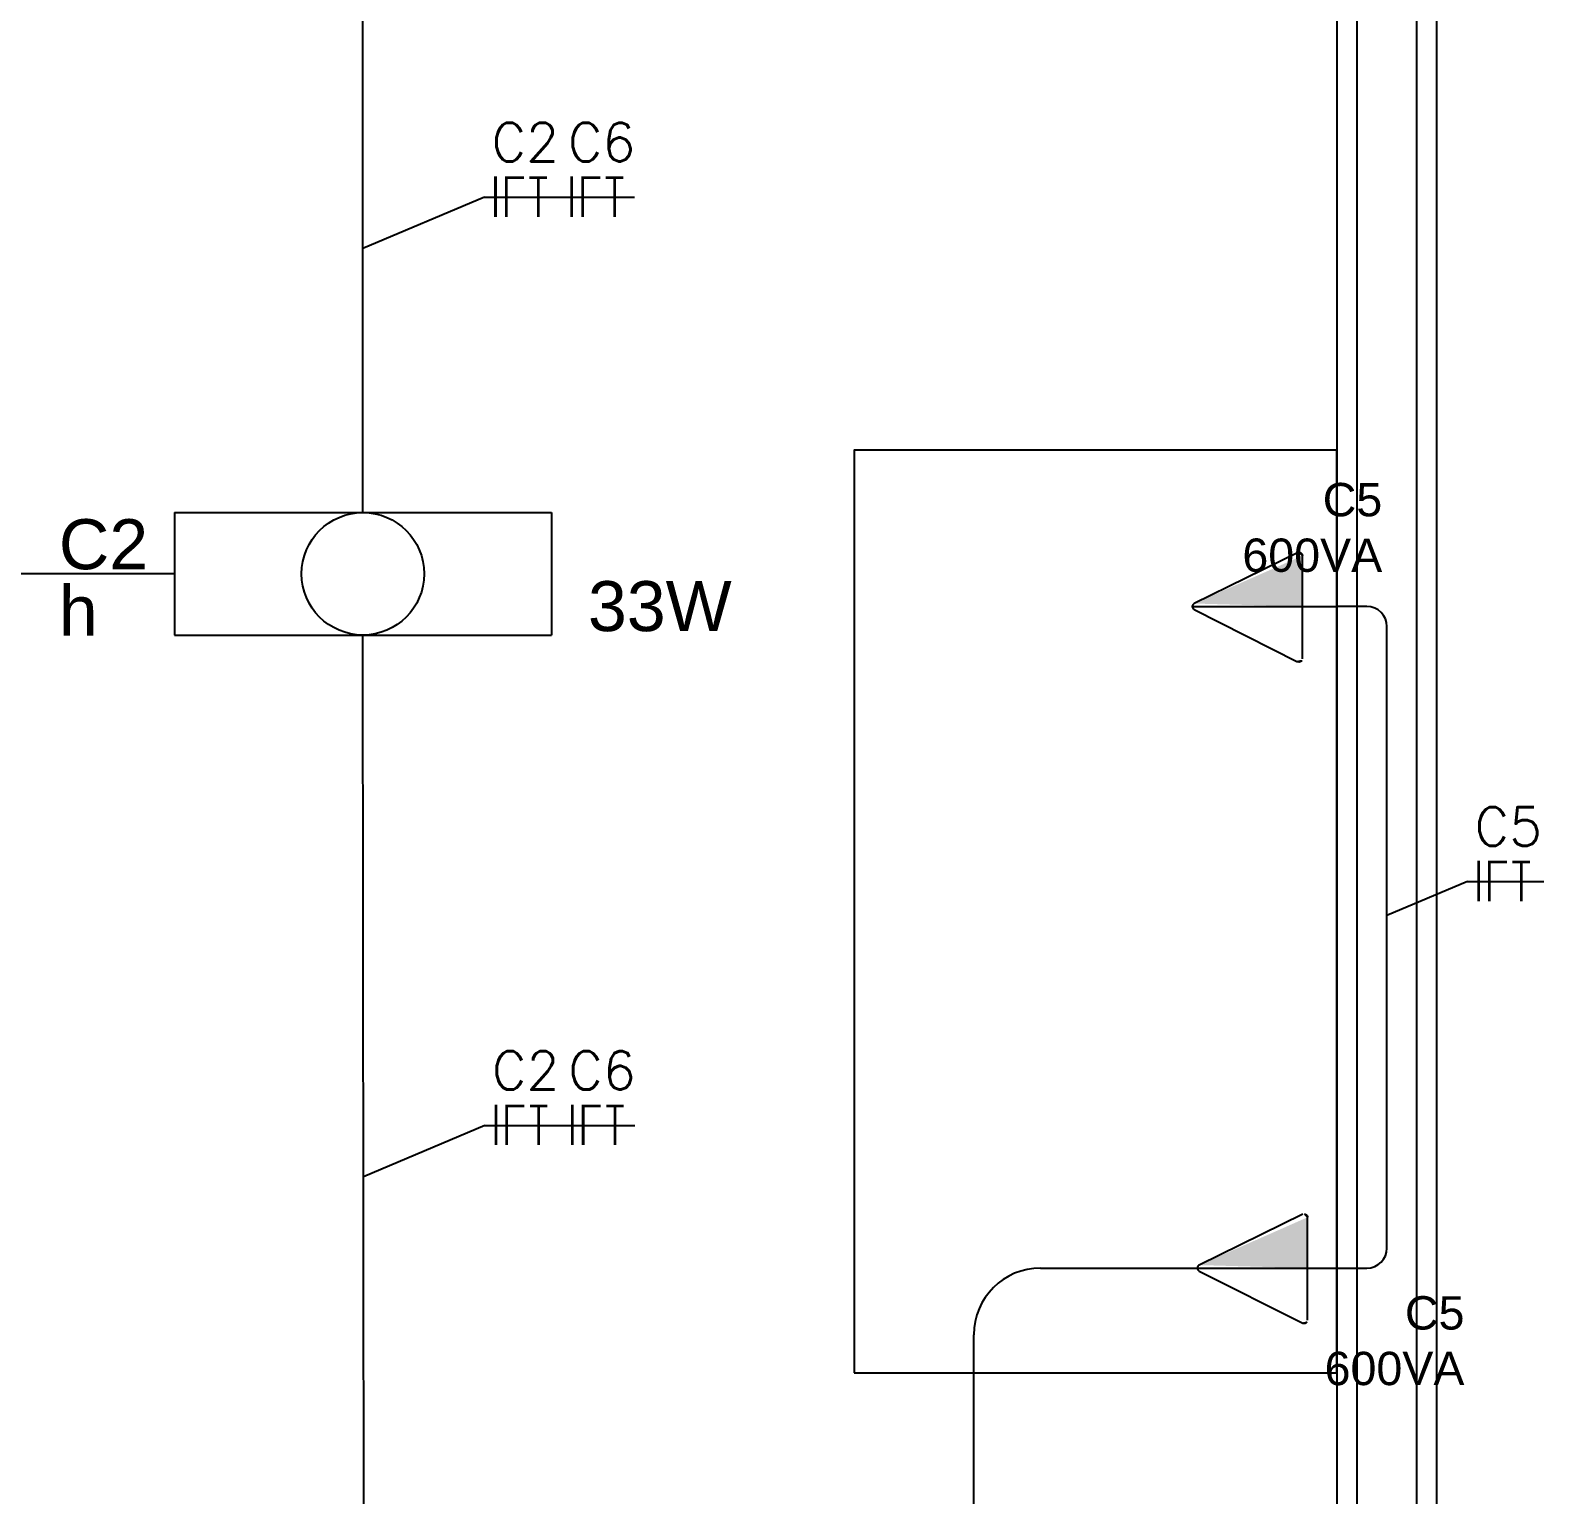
# Model space of a CAD drawing. Header units: millimetres. Extents: x 919107448 to 1838457809, y 576475876 to 1049404419.
# Drawn here: x 919229609.7 to 919229836.6, y 576496969 to 576497188.6 of the extents above; entities that cross this region are included whole.
import ezdxf
from ezdxf.enums import TextEntityAlignment as Align

# ---------------------------------------------------------------- set-up
doc = ezdxf.new("R2010")
doc.units = ezdxf.units.MM
for name, color, linetype in [('Arquitetura', 253, 'Continuous'), ('ENE-CIRCUITOS', 2, 'Continuous'), ('ENE-ELETRO_EMBUTIDO', 4, 'Continuous'), ('ENE-FIAÇÃO', 2, 'Continuous'), ('ENE-LUMINÁRIAS', 2, 'Continuous'), ('ENE-TOMADAS', 3, 'Continuous')]:
    doc.layers.add(name, color=color, linetype=linetype)
doc.styles.add('Arial', font='arial.ttf')
doc.styles.add('SIMPLEX', font='simplex.shx')
doc.styles.get("Standard").update_dxf_attribs({"font": 'arial.ttf'})

# ---------------------------------------------------------------- blocks, each defined once
blk = doc.blocks.new('*U102')
at = {"layer": 'ENE-TOMADAS'}
h = blk.add_hatch(color=256, dxfattribs=at)
h.dxf.hatch_style = 1
h.paths.add_polyline_path([(2278.4016, 1294.4979), (2278.4772, 1294.4979, 0.555066), (2278.4817, 1294.5051), (2278.406, 1294.6592, 0.286119), (2278.4016, 1294.662)])
for p, q in [((2278.3971, 1294.6593), (2278.3194, 1294.5052)), ((2278.4016, 1294.6607), (2278.4016, 1294.4965)), ((2278.4817, 1294.5051), (2278.406, 1294.6592)), ((2278.3239, 1294.4979), (2278.4772, 1294.4979)), ((2278.4016, 1294.4965), (2278.4016, 1294.4465))]:
    blk.add_line(p, q, dxfattribs=at)
for centre, start, end in [((2278.4016, 1294.657), 26.1327, 153.2544), ((2278.3239, 1294.5029), 153.2544, 270), ((2278.4772, 1294.5029), 270, 26.1327)]:
    blk.add_arc(centre, 0.005, start, end, dxfattribs=at)
blk = doc.blocks.new('*U146')
at = {"layer": 'ENE-FIAÇÃO', "color": 1}
blk.add_line((-0.1653, -0.003), (0.167, -0.003), dxfattribs=at)
at = {"layer": 'ENE-FIAÇÃO', "const_width": 0.0121}
for points in [[(-0.1152, 0.0911), (-0.1152, -0.0911)], [(0.0129, 0.0851), (-0.0661, 0.0851), (-0.0661, -0.0911)], [(0.0379, 0.0851), (0.117, 0.0851)], [(0.0775, 0.0851), (0.0775, -0.0911)]]:
    blk.add_lwpolyline(points, dxfattribs=at)

msp = doc.modelspace()

# ---------------------------------------------------------------- linework, layer by layer
at = {"layer": 'Arquitetura'}
msp.add_lwpolyline([(919229747.07, 576497282.07), (919229780.57, 576497282.07), (919229780.57, 576497257.07), (919229805.57, 576497257.07), (919229805.57, 576496582.07), (919229734.57, 576496582.07), (919229734.57, 576496567.07), (919229820.57, 576496567.07), (919229820.57, 576497662.07), (919229805.57, 576497662.07), (919229795.57, 576497662.07), (919229795.57, 576497647.07), (919229805.57, 576497647.07), (919229805.57, 576497297.07), (919229747.07, 576497297.07), (919229747.07, 576497282.07)], dxfattribs=at)
for points in [[(919229750.07, 576497285.07), (919229783.57, 576497285.07), (919229783.57, 576497260.07), (919229808.57, 576497260.07), (919229808.57, 576496579.07), (919229737.57, 576496579.07), (919229737.57, 576496570.07), (919229817.57, 576496570.07), (919229817.57, 576497659.07), (919229805.57, 576497659.07), (919229798.57, 576497659.07), (919229798.57, 576497650.07), (919229808.57, 576497650.07), (919229808.57, 576497294.07), (919229750.07, 576497294.07), (919229750.07, 576497285.07)], [(919229733.21, 576496987.3), (919229805.57, 576496987.3), (919229805.57, 576497125.65), (919229733.21, 576497125.65)]]:
    msp.add_lwpolyline(points, close=True, dxfattribs=at)
at = {"layer": 'ENE-ELETRO_EMBUTIDO'}
for p, q in [((919229659.56, 576497116.27), (919229659.56, 576497195.45)), ((919229631.29, 576497107.09), (919229601.26, 576497107.09)), ((919229810.07, 576497102.18), (919229805.57, 576497102.18)), ((919229659.69, 576496941.18), (919229659.55, 576497097.91)), ((919229813.07, 576497006.01), (919229813.07, 576497099.18)), ((919229761.15, 576497003.01), (919229784.65, 576497003.01)), ((919229806.35, 576497003.01), (919229810.07, 576497003.01)), ((919229751.15, 576496898.16), (919229751.15, 576496993.01))]:
    msp.add_line(p, q, dxfattribs=at)
at = {"layer": 'ENE-ELETRO_EMBUTIDO', "color": 1}
for p, q in [((919229688.81, 576497163.53), (919229689.21, 576497163.53)), ((919229836.18, 576497060.94), (919229836.58, 576497060.94)), ((919229688.87, 576497024.38), (919229689.27, 576497024.38))]:
    msp.add_line(p, q, dxfattribs=at)
at = {"layer": 'ENE-ELETRO_EMBUTIDO'}
for centre, radius, start, end in [((919229810.07, 576497099.18), 3, 0, 90), ((919229810.07, 576497006.01), 3, 270, 0), ((919229761.15, 576496993.01), 10, 90, 180)]:
    msp.add_arc(centre, radius, start, end, dxfattribs=at)
at = {"layer": 'ENE-FIAÇÃO', "color": 1}
for points in [[(919229677.76, 576497163.53), (919229659.56, 576497155.86)], [(919229825.14, 576497060.94), (919229813.07, 576497055.86)], [(919229677.83, 576497024.38), (919229659.62, 576497016.7)]]:
    msp.add_lwpolyline(points, dxfattribs=at)
at = {"layer": 'ENE-LUMINÁRIAS'}
for p, q in [((919229631.29, 576497116.27), (919229687.82, 576497116.27)), ((919229631.29, 576497116.27), (919229631.29, 576497097.91)), ((919229687.82, 576497116.27), (919229687.82, 576497097.91)), ((919229631.29, 576497097.91), (919229687.82, 576497097.91))]:
    msp.add_line(p, q, dxfattribs=at)
msp.add_circle((919229659.55, 576497107.09), 9.18, dxfattribs=at)

# ---------------------------------------------------------------- block references
at = {"color": 4, "xscale": 100.6736407914391, "yscale": 100.6736407914391, "zscale": 100.6736407914391, "rotation": 89.99999696928306}
for p in [(919360122.21, 576267727.2), (919360122.98, 576267628.02)]:
    msp.add_blockref('*U102', p, dxfattribs=at)
at = {"layer": 'ENE-FIAÇÃO', "color": 3}
ref = msp.add_blockref('*U146', (919229683.26, 576497163.63), dxfattribs=dict(at, xscale=33.22527574230886, yscale=33.22527574230886, zscale=33.22527574230886))
ref.add_attrib('QXXX', 'C2', dxfattribs={"color": 7, "height": 5.763, "style": 'SIMPLEX'}).set_placement((919229683.89, 576497168.92), align=Align.CENTER)
ref = msp.add_blockref('*U146', (919229694.7, 576497163.63), dxfattribs=dict(at, xscale=33.22527574230886, yscale=33.22527574230886, zscale=33.22527574230886))
ref.add_attrib('QXXX', 'C6', dxfattribs={"color": 7, "height": 5.763, "style": 'SIMPLEX'}).set_placement((919229695.33, 576497168.92), align=Align.CENTER)
ref = msp.add_blockref('*U146', (919229830.63, 576497061.04), dxfattribs=dict(at, xscale=33.22527574230886, yscale=33.22527574230886, zscale=33.22527574230886))
ref.add_attrib('QXXX', 'C5', dxfattribs={"color": 7, "height": 5.763, "style": 'SIMPLEX'}).set_placement((919229831.27, 576497066.33), align=Align.CENTER)
ref = msp.add_blockref('*U146', (919229683.32, 576497024.48), dxfattribs=dict(at, xscale=33.22527574230886, yscale=33.22527574230886, zscale=33.22527574230886))
ref.add_attrib('QXXX', 'C2', dxfattribs={"color": 7, "height": 5.763, "style": 'SIMPLEX'}).set_placement((919229683.96, 576497029.76), align=Align.CENTER)
ref = msp.add_blockref('*U146', (919229694.77, 576497024.48), dxfattribs=dict(at, xscale=33.22527574230886, yscale=33.22527574230886, zscale=33.22527574230886))
ref.add_attrib('QXXX', 'C6', dxfattribs={"color": 7, "height": 5.763, "style": 'SIMPLEX'}).set_placement((919229695.4, 576497029.76), align=Align.CENTER)

# ---------------------------------------------------------------- texts
at = {"layer": 'ENE-CIRCUITOS', "char_height": 5, "attachment_point": 6, "rotation": 360}
for insert in [(919229812.37, 576497114.01), (919229824.7, 576496992.09)]:
    msp.add_mtext_dynamic_manual_height_columns('C5\\P600VA', width=44.5276, gutter_width=48.73, heights=[0], dxfattribs=dict(at, insert=insert))
at = {"layer": 'ENE-LUMINÁRIAS', "char_height": 7.5, "attachment_point": 7, "line_spacing_factor": 0.798, "style": 'Arial'}
for s, insert, width in [('\\pt0,7.5;C2\\Ph', (919229613.97, 576497097.8), 11.7378), ('33W', (919229693.29, 576497098.39), 46.9512)]:
    msp.add_mtext(s, dxfattribs=dict(at, insert=insert, width=width))

doc.saveas('drawing.dxf')
